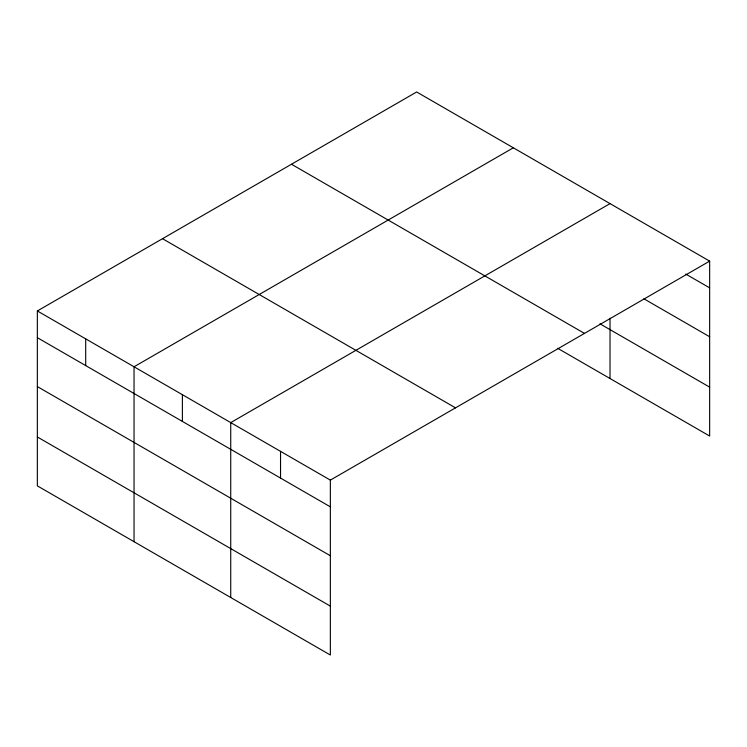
<?xml version="1.0" encoding="UTF-8"?>
<svg xmlns="http://www.w3.org/2000/svg" width="747" height="747" viewBox="0 0 747 747"><rect width="100%" height="100%" fill="white"/><g stroke="black" fill="none" stroke-linecap="round" stroke-linejoin="round"><path stroke-width="1.12" d="M709.65 261.133L416.649 91.974L37.35 310.957L37.35 485.867L330.351 655.026L330.351 480.116L709.65 261.133L709.65 436.043L557.654 348.289M513.338 147.794L134.04 366.777L134.04 541.687M610.028 203.614L230.73 422.606L230.73 597.516M685.737 274.056L709.65 287.856M643.905 298.8L709.65 336.757M599.962 323.815L709.65 387.142M291.479 164.237L584.481 333.395M162.519 238.695L455.521 407.853M37.35 310.957L330.351 480.116M37.35 337.681L330.351 506.839M37.35 386.582L330.351 555.74M37.35 436.967L330.351 606.125M610.028 318.175L610.028 378.524M280.536 451.365L280.536 478.089M182.389 394.696L182.389 421.42M85.7 338.867L85.7 365.591"/></g></svg>
